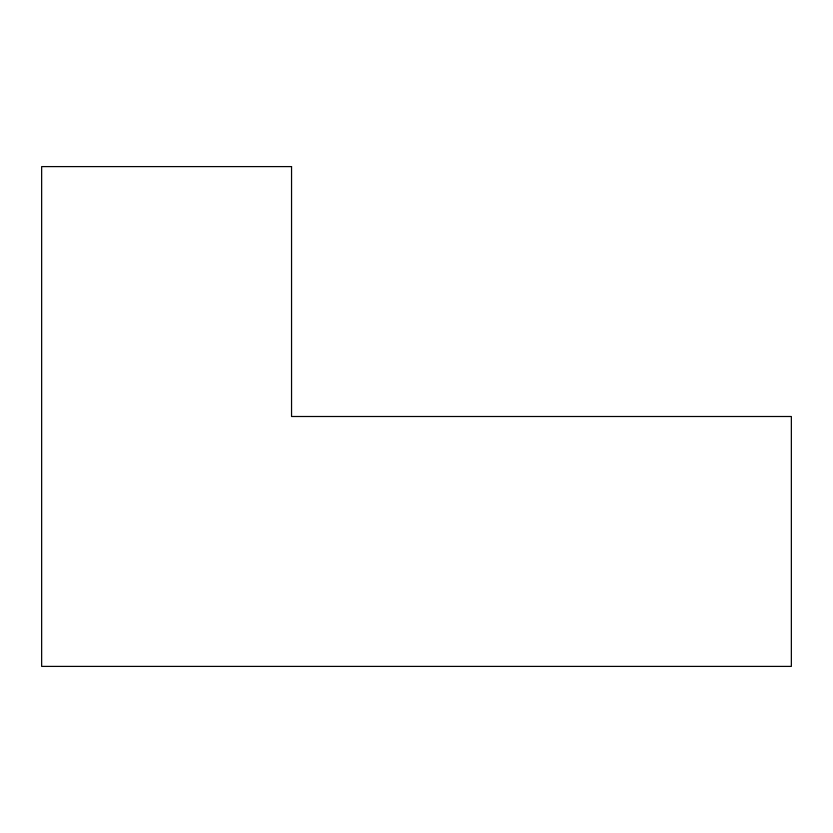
<?xml version="1.0" encoding="UTF-8"?>
<svg xmlns="http://www.w3.org/2000/svg" width="833" height="833" viewBox="0 0 833 833"><rect width="100%" height="100%" fill="white"/><g stroke="black" fill="none" stroke-linecap="round" stroke-linejoin="round"><path stroke-width="1.25" d="M291.55 166.6L41.65 166.6L41.65 666.4L791.35 666.4L791.35 416.5L291.55 416.5L291.55 166.6"/></g></svg>
